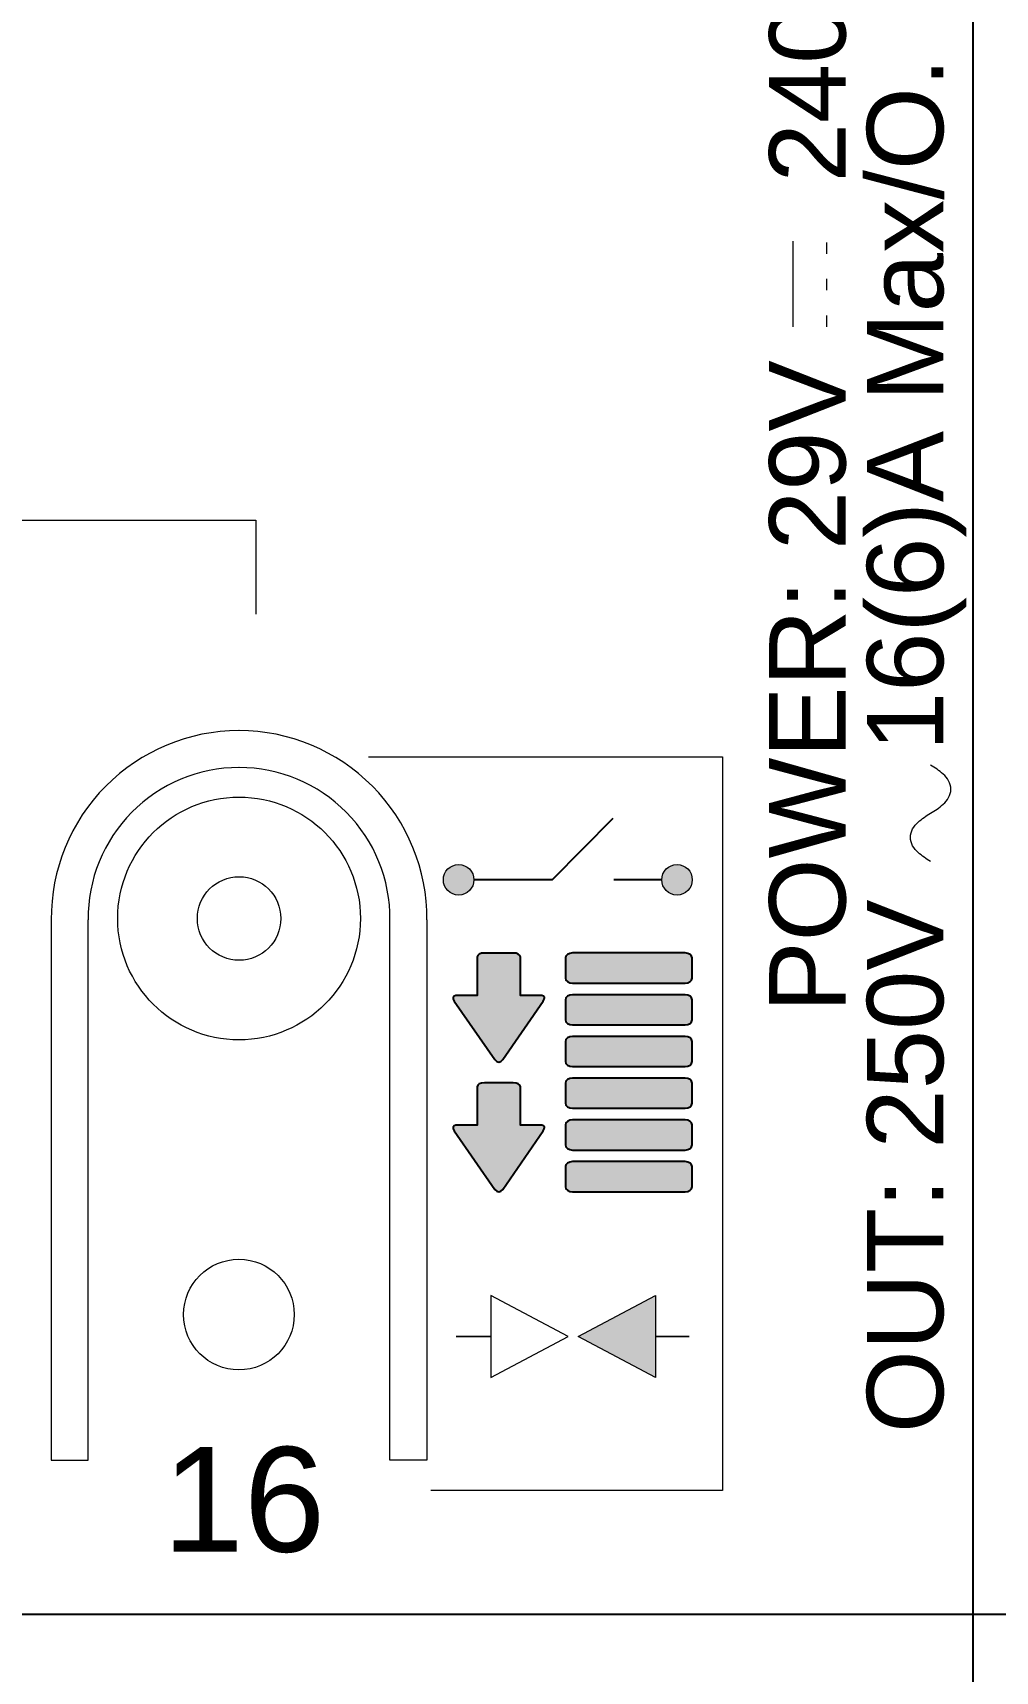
# Model space of a CAD drawing. Header units: millimetres. Extents: x -174 to 283928, y 1291 to 21053.
# Drawn here: x 9879.7 to 9895.45, y 20312.81 to 20339.62 of the extents above; entities that cross this region are included whole.
import ezdxf
from ezdxf.enums import TextEntityAlignment as Align

# ---------------------------------------------------------------- set-up
doc = ezdxf.new("R2010")
doc.units = ezdxf.units.MM
doc.layers.add('Enclosure', color=7, linetype='Continuous')
doc.layers.add('Serigraph', color=7, linetype='Continuous')
doc.styles.add('Arial', font='arial.ttf')

# ---------------------------------------------------------------- blocks, each defined once
blk = doc.blocks.new('*U204')
at = {"ltscale": 2}
blk.add_lwpolyline([(0, 20), (0, -20), (839.99999645911, -20.00000000765696), (839.99999645911, 19.99999999234304), (0, 19.9999999996071)], dxfattribs=at)
for points in [[(540.2340403863927, 2.999999995214402), (556.2340403863927, 2.999999995214402, -0.414213562373095), (558.2340403863927, 0.9999999952144023), (558.2340403863927, -1.000000004785598, -0.414213562373095), (556.2340403863927, -3.000000004785598), (540.2340403863927, -3.000000004785598, -0.414213562373095), (538.2340403863927, -1.000000004785598), (538.2340403863927, 0.9999999952144023, -0.414213562373095)], [(565.2340403863927, 2.999999994986517), (581.2340403863927, 2.999999994986517, -0.414213562373095), (583.2340403863927, 0.999999994986517), (583.2340403863927, -1.000000005013483, -0.414213562373095), (581.2340403863927, -3.000000005013483), (565.2340403863927, -3.000000005013483, -0.414213562373095), (563.2340403863927, -1.000000005013483), (563.2340403863927, 0.999999994986517, -0.414213562373095)]]:
    blk.add_lwpolyline(points, format="xyb", close=True, dxfattribs=at)
blk = doc.blocks.new('ZIOMB16V3_ENCLOSURE')
at = {"layer": 'Enclosure'}
for p, q in [((0.967602599612178, 42.3964691466462), (0.967602599612178, -47.60353085335379)), ((140.9676025996122, -25.03291113746002), (0.967602599612178, -25.03291113746002))]:
    blk.add_line(p, q, dxfattribs=at)
blk.add_lwpolyline([(140.9676025996122, 42.3964691466462), (140.9676025996122, -47.60353085335379)], dxfattribs=at)
at = {"layer": 'Enclosure', "lineweight": 9}
for points in [[(125.8864739467536, -13.66675497169437), (125.8864739467536, -22.51133991361387), (126.4902850555619, -22.51133991361387), (126.4902850673544, -13.66675497169437)], [(132.0337364272546, -13.66675497169437), (132.0337364272546, -22.51133991361387), (131.4299253184464, -22.51133991361387), (131.4299253066539, -13.66675497169437)]]:
    blk.add_lwpolyline(points, dxfattribs=at)
for centre, radius in [((128.9601051870041, -13.64482701529452), 1.986127310598921), ((128.9606725856166, -13.6453938385752), 0.6831023214353465), ((128.9575994625926, -20.12705912051062), 0.9057641153867734)]:
    blk.add_circle(centre, radius, dxfattribs=at)
for centre, radius, start, end in [((128.9601051870041, -13.64482701529361), 3.073709458669156, 90.04670820428187, 180.4087536669767), ((128.9601051870041, -13.64482701529361), 3.073709458669156, 359.5912463330233, 89.95329179571814), ((128.9606725856166, -13.6453938385752), 2.470484923534017, 90.07127225222281, 180.5087599232379), ((128.9595377883917, -13.6453938385752), 2.470484923534017, 359.491240076762, 89.92872774775113)]:
    blk.add_arc(centre, radius, start, end, dxfattribs=at)
blk = doc.blocks.new('ZIOMB16V3_SERIGRAPH')
at = {"layer": 'Serigraph'}
h = blk.add_hatch(color=256, dxfattribs=at)
h.dxf.hatch_style = 1
h.paths.add_polyline_path([(131.8354555297339, -10.40791275452316, 1), (131.3354555297339, -10.40791275452316, 1)])
h = blk.add_hatch(color=256, dxfattribs=at)
h.dxf.hatch_style = 1
h.paths.add_polyline_path([(135.4091652926015, -10.40791275452316, 1), (134.9091652926015, -10.40791275452316, 1)])
h = blk.add_hatch(color=256, dxfattribs=at)
h.dxf.hatch_style = 2
edge = h.paths.add_edge_path()
edge.add_spline(control_points=[(132.9705289115561, -12.39570703758669), (132.9705289115561, -12.39570703758669), (132.3076015283766, -13.35183400605761), (132.3076015283766, -13.35183400605761), (132.2721070929371, -13.40317039260786), (132.2135377461875, -13.40317039260786), (132.1783608553985, -13.35183400605761), (132.1783608553985, -13.35183400605761), (131.5151159275681, -12.39570703758669), (131.5151159275681, -12.39570703758669), (131.482023416094, -12.34832231790493), (131.4933817603403, -12.30901734565974), (131.5378380114878, -12.30333682453634), (131.5378380114878, -12.30333682453634), (131.888619002683, -12.30333682453634), (131.888619002683, -12.30333682453634), (131.888619002683, -12.30333682453634), (131.888619002683, -11.671952194078), (131.888619002683, -11.671952194078), (131.888619002683, -11.63610493034262), (131.942001786799, -11.60682025622769), (132.0064280682234, -11.60682025622769), (132.0064280682234, -11.60682025622769), (132.4791814881616, -11.60682025622769), (132.4791814881616, -11.60682025622769), (132.5436077695865, -11.60682025622769), (132.597343381092, -11.63610493034262), (132.597343381092, -11.671952194078), (132.597343381092, -11.671952194078), (132.597343381092, -12.30333682453634), (132.597343381092, -12.30333682453634), (132.597343381092, -12.30333682453634), (132.9481243722873, -12.30333682453634), (132.9481243722873, -12.30333682453634), (132.9925806234348, -12.30901734565974), (133.0039416653947, -12.34832231790493), (132.9705289115561, -12.39570703758669)], knot_values=[0, 0, 0, 0, 1, 1, 1, 2, 2, 2, 3, 3, 3, 4, 4, 4, 5, 5, 5, 6, 6, 6, 7, 7, 7, 8, 8, 8, 9, 9, 9, 10, 10, 10, 11, 11, 11, 12, 12, 12, 12], degree=3, periodic=0)
h = blk.add_hatch(color=256, dxfattribs=at)
h.dxf.hatch_style = 2
edge = h.paths.add_edge_path()
edge.add_spline(control_points=[(135.292133138136, -11.60632629786902), (135.3555362201293, -11.60632629786902), (135.4072282296449, -11.64316147832174), (135.4072282296449, -11.68814697169033), (135.4072282296449, -11.68814697169033), (135.4072282296449, -11.68814697169033), (135.4072282296449, -11.68814697169033), (135.4072282296449, -11.68814697169033), (135.4072282296449, -12.0168409765714), (135.4072282296449, -12.0168409765714), (135.4072282296449, -12.06214401459907), (135.3555362201293, -12.09919089149149), (135.292133138136, -12.09919089149149), (135.292133138136, -12.09919089149149), (135.292133138136, -12.09919089149149), (135.292133138136, -12.09919089149149), (135.292133138136, -12.09919089149149), (133.4480807839993, -12.09919089149149), (133.4480807839993, -12.09919089149149), (133.384677702006, -12.09919089149149), (133.3329884893626, -12.06214401459907), (133.3329884893626, -12.0168409765714), (133.3329884893626, -12.0168409765714), (133.3329884893626, -12.0168409765714), (133.3329884893626, -12.0168409765714), (133.3329884893626, -12.0168409765714), (133.3329884893626, -11.68814697169033), (133.3329884893626, -11.68814697169033), (133.3329884893626, -11.64316147832174), (133.384677702006, -11.60632629786902), (133.4480807839993, -11.60632629786902), (133.4480807839993, -11.60632629786902), (133.4480807839993, -11.60632629786902), (133.4480807839993, -11.60632629786902), (133.4480807839993, -11.60632629786902), (135.292133138136, -11.60632629786902), (135.292133138136, -11.60632629786902)], knot_values=[0, 0, 0, 0, 1, 1, 1, 2, 2, 2, 3, 3, 3, 4, 4, 4, 5, 5, 5, 6, 6, 6, 7, 7, 7, 8, 8, 8, 9, 9, 9, 10, 10, 10, 11, 11, 11, 12, 12, 12, 12], degree=3, periodic=0)
h = blk.add_hatch(color=256, dxfattribs=at)
h.dxf.hatch_style = 2
edge = h.paths.add_edge_path()
edge.add_spline(control_points=[(135.292133138136, -12.28904731487761), (135.3555362201293, -12.28904731487761), (135.4072282296449, -12.3262706054687), (135.4072282296449, -12.3712208160981), (135.4072282296449, -12.3712208160981), (135.4072282296449, -12.3712208160981), (135.4072282296449, -12.3712208160981), (135.4072282296449, -12.3712208160981), (135.4072282296449, -12.69995010371927), (135.4072282296449, -12.69995010371927), (135.4072282296449, -12.74490031434776), (135.3555362201293, -12.78230001863936), (135.292133138136, -12.78230001863936), (135.292133138136, -12.78230001863936), (135.292133138136, -12.78230001863936), (135.292133138136, -12.78230001863936), (135.292133138136, -12.78230001863936), (133.4480807839993, -12.78230001863936), (133.4480807839993, -12.78230001863936), (133.384677702006, -12.78230001863936), (133.3329884893626, -12.74490031434776), (133.3329884893626, -12.69995010371927), (133.3329884893626, -12.69995010371927), (133.3329884893626, -12.69995010371927), (133.3329884893626, -12.69995010371927), (133.3329884893626, -12.69995010371927), (133.3329884893626, -12.3712208160981), (133.3329884893626, -12.3712208160981), (133.3329884893626, -12.3262706054687), (133.384677702006, -12.28904731487761), (133.4480807839993, -12.28904731487761), (133.4480807839993, -12.28904731487761), (133.4480807839993, -12.28904731487761), (133.4480807839993, -12.28904731487761), (133.4480807839993, -12.28904731487761), (135.292133138136, -12.28904731487761), (135.292133138136, -12.28904731487761)], knot_values=[0, 0, 0, 0, 1, 1, 1, 2, 2, 2, 3, 3, 3, 4, 4, 4, 5, 5, 5, 6, 6, 6, 7, 7, 7, 8, 8, 8, 9, 9, 9, 10, 10, 10, 11, 11, 11, 12, 12, 12, 12], degree=3, periodic=0)
h = blk.add_hatch(color=256, dxfattribs=at)
h.dxf.hatch_style = 2
edge = h.paths.add_edge_path()
edge.add_spline(control_points=[(135.292133138136, -12.97212115928538), (135.3555362201293, -12.97212115928538), (135.4072282296449, -13.00899162247729), (135.4072282296449, -13.05397711584588), (135.4072282296449, -13.05397711584588), (135.4072282296449, -13.05397711584588), (135.4072282296449, -13.05397711584588), (135.4072282296449, -13.05397711584588), (135.4072282296449, -13.38284753442745), (135.4072282296449, -13.38284753442745), (135.4072282296449, -13.42797415875553), (135.3555362201293, -13.46502103564704), (135.292133138136, -13.46502103564704), (135.292133138136, -13.46502103564704), (135.292133138136, -13.46502103564704), (135.292133138136, -13.46502103564704), (135.292133138136, -13.46502103564704), (133.4480807839993, -13.46502103564704), (133.4480807839993, -13.46502103564704), (133.384677702006, -13.46502103564704), (133.3329884893626, -13.42797415875553), (133.3329884893626, -13.38284753442745), (133.3329884893626, -13.38284753442745), (133.3329884893626, -13.38284753442745), (133.3329884893626, -13.38284753442745), (133.3329884893626, -13.38284753442745), (133.3329884893626, -13.05397711584588), (133.3329884893626, -13.05397711584588), (133.3329884893626, -13.00899162247729), (133.384677702006, -12.97212115928538), (133.4480807839993, -12.97212115928538), (133.4480807839993, -12.97212115928538), (133.4480807839993, -12.97212115928538), (133.4480807839993, -12.97212115928538), (133.4480807839993, -12.97212115928538), (135.292133138136, -12.97212115928538), (135.292133138136, -12.97212115928538)], knot_values=[0, 0, 0, 0, 1, 1, 1, 2, 2, 2, 3, 3, 3, 4, 4, 4, 5, 5, 5, 6, 6, 6, 7, 7, 7, 8, 8, 8, 9, 9, 9, 10, 10, 10, 11, 11, 11, 12, 12, 12, 12], degree=3, periodic=0)
h = blk.add_hatch(color=256, dxfattribs=at)
h.dxf.hatch_style = 2
edge = h.paths.add_edge_path()
edge.add_spline(control_points=[(135.292133138136, -13.65487745903407), (135.3555362201293, -13.65487745903407), (135.4072282296449, -13.69174792222598), (135.4072282296449, -13.73705096025456), (135.4072282296449, -13.73705096025456), (135.4072282296449, -13.73705096025456), (135.4072282296449, -13.73705096025456), (135.4072282296449, -13.73705096025456), (135.4072282296449, -14.06560383417614), (135.4072282296449, -14.06560383417614), (135.4072282296449, -14.11073045850422), (135.3555362201293, -14.14777733539573), (135.292133138136, -14.14777733539573), (135.292133138136, -14.14777733539573), (135.292133138136, -14.14777733539573), (135.292133138136, -14.14777733539573), (135.292133138136, -14.14777733539573), (133.4480807839993, -14.14777733539573), (133.4480807839993, -14.14777733539573), (133.384677702006, -14.14777733539573), (133.3329884893626, -14.11073045850422), (133.3329884893626, -14.06560383417614), (133.3329884893626, -14.06560383417614), (133.3329884893626, -14.06560383417614), (133.3329884893626, -14.06560383417614), (133.3329884893626, -14.06560383417614), (133.3329884893626, -13.73705096025456), (133.3329884893626, -13.73705096025456), (133.3329884893626, -13.69174792222598), (133.384677702006, -13.65487745903407), (133.4480807839993, -13.65487745903407), (133.4480807839993, -13.65487745903407), (133.4480807839993, -13.65487745903407), (133.4480807839993, -13.65487745903407), (133.4480807839993, -13.65487745903407), (135.292133138136, -13.65487745903407), (135.292133138136, -13.65487745903407)], knot_values=[0, 0, 0, 0, 1, 1, 1, 2, 2, 2, 3, 3, 3, 4, 4, 4, 5, 5, 5, 6, 6, 6, 7, 7, 7, 8, 8, 8, 9, 9, 9, 10, 10, 10, 11, 11, 11, 12, 12, 12, 12], degree=3, periodic=0)
h = blk.add_hatch(color=256, dxfattribs=at)
h.dxf.hatch_style = 2
edge = h.paths.add_edge_path()
edge.add_spline(control_points=[(132.9705289115561, -14.51884591089343), (132.9705289115561, -14.51884591089343), (132.3076015283766, -15.47536098950364), (132.3076015283766, -15.47536098950364), (132.2721070929371, -15.52705020345307), (132.2135377461875, -15.52705020345307), (132.1783608553985, -15.47536098950364), (132.1783608553985, -15.47536098950364), (131.5151159275681, -14.51884591089343), (131.5151159275681, -14.51884591089343), (131.482023416094, -14.47163760491126), (131.4933817603403, -14.43219150170658), (131.5378380114878, -14.42651098058319), (131.5378380114878, -14.42651098058319), (131.888619002683, -14.42651098058319), (131.888619002683, -14.42651098058319), (131.888619002683, -14.42651098058319), (131.888619002683, -13.79494993642525), (131.888619002683, -13.79494993642525), (131.888619002683, -13.75927908638947), (131.942001786799, -13.72999441227453), (132.0064280682234, -13.72999441227453), (132.0064280682234, -13.72999441227453), (132.4791814881616, -13.72999441227453), (132.4791814881616, -13.72999441227453), (132.5436077695865, -13.72999441227453), (132.597343381092, -13.75927908638947), (132.597343381092, -13.79494993642525), (132.597343381092, -13.79494993642525), (132.597343381092, -14.42651098058319), (132.597343381092, -14.42651098058319), (132.597343381092, -14.42651098058319), (132.9481243722873, -14.42651098058319), (132.9481243722873, -14.42651098058319), (132.9925806234348, -14.43219150170658), (133.0039416653947, -14.47163760491126), (132.9705289115561, -14.51884591089343)], knot_values=[0, 0, 0, 0, 1, 1, 1, 2, 2, 2, 3, 3, 3, 4, 4, 4, 5, 5, 5, 6, 6, 6, 7, 7, 7, 8, 8, 8, 9, 9, 9, 10, 10, 10, 11, 11, 11, 12, 12, 12, 12], degree=3, periodic=0)
h = blk.add_hatch(color=256, dxfattribs=at)
h.dxf.hatch_style = 2
edge = h.paths.add_edge_path()
edge.add_spline(control_points=[(135.292133138136, -14.33763375878185), (135.3555362201293, -14.33763375878185), (135.4072282296449, -14.37482176663376), (135.4072282296449, -14.41980726000234), (135.4072282296449, -14.41980726000234), (135.4072282296449, -14.41980726000234), (135.4072282296449, -14.41980726000234), (135.4072282296449, -14.41980726000234), (135.4072282296449, -14.74832485118473), (135.4072282296449, -14.74832485118473), (135.4072282296449, -14.79348675825291), (135.3555362201293, -14.8308511798035), (135.292133138136, -14.8308511798035), (135.292133138136, -14.8308511798035), (135.292133138136, -14.8308511798035), (135.292133138136, -14.8308511798035), (135.292133138136, -14.8308511798035), (133.4480807839993, -14.8308511798035), (133.4480807839993, -14.8308511798035), (133.384677702006, -14.8308511798035), (133.3329884893626, -14.79348675825291), (133.3329884893626, -14.74832485118473), (133.3329884893626, -14.74832485118473), (133.3329884893626, -14.74832485118473), (133.3329884893626, -14.74832485118473), (133.3329884893626, -14.74832485118473), (133.3329884893626, -14.41980726000234), (133.3329884893626, -14.41980726000234), (133.3329884893626, -14.37482176663376), (133.384677702006, -14.33763375878185), (133.4480807839993, -14.33763375878185), (133.4480807839993, -14.33763375878185), (133.4480807839993, -14.33763375878185), (133.4480807839993, -14.33763375878185), (133.4480807839993, -14.33763375878185), (135.292133138136, -14.33763375878185), (135.292133138136, -14.33763375878185)], knot_values=[0, 0, 0, 0, 1, 1, 1, 2, 2, 2, 3, 3, 3, 4, 4, 4, 5, 5, 5, 6, 6, 6, 7, 7, 7, 8, 8, 8, 9, 9, 9, 10, 10, 10, 11, 11, 11, 12, 12, 12, 12], degree=3, periodic=0)
h = blk.add_hatch(color=256, dxfattribs=at)
h.dxf.hatch_style = 2
edge = h.paths.add_edge_path()
edge.add_spline(control_points=[(135.292133138136, -15.02035477579134), (135.3555362201293, -15.02035477579134), (135.4072282296449, -15.05757806638245), (135.4072282296449, -15.10252827701184), (135.4072282296449, -15.10252827701184), (135.4072282296449, -15.10252827701184), (135.4072282296449, -15.10252827701184), (135.4072282296449, -15.10252827701184), (135.4072282296449, -15.43143397833169), (135.4072282296449, -15.43143397833169), (135.4072282296449, -15.47656060266068), (135.3555362201293, -15.51360747955219), (135.292133138136, -15.51360747955219), (135.292133138136, -15.51360747955219), (135.292133138136, -15.51360747955219), (135.292133138136, -15.51360747955219), (135.292133138136, -15.51360747955219), (133.4480807839993, -15.51360747955219), (133.4480807839993, -15.51360747955219), (133.384677702006, -15.51360747955219), (133.3329884893626, -15.47656060266068), (133.3329884893626, -15.43143397833169), (133.3329884893626, -15.43143397833169), (133.3329884893626, -15.43143397833169), (133.3329884893626, -15.43143397833169), (133.3329884893626, -15.43143397833169), (133.3329884893626, -15.10252827701184), (133.3329884893626, -15.10252827701184), (133.3329884893626, -15.05757806638245), (133.384677702006, -15.02035477579134), (133.4480807839993, -15.02035477579134), (133.4480807839993, -15.02035477579134), (133.4480807839993, -15.02035477579134), (133.4480807839993, -15.02035477579134), (133.4480807839993, -15.02035477579134), (135.292133138136, -15.02035477579134), (135.292133138136, -15.02035477579134)], knot_values=[0, 0, 0, 0, 1, 1, 1, 2, 2, 2, 3, 3, 3, 4, 4, 4, 5, 5, 5, 6, 6, 6, 7, 7, 7, 8, 8, 8, 9, 9, 9, 10, 10, 10, 11, 11, 11, 12, 12, 12, 12], degree=3, periodic=0)
h = blk.add_hatch(color=256, dxfattribs=at)
h.dxf.hatch_style = 2
h.paths.add_polyline_path([(134.8087419723879, -17.21296536395526), (134.8087419723879, -18.5529332597665), (133.5407889304679, -17.88330213926052)])
at = {"layer": 'Serigraph', "lineweight": 5}
for p, q in [((113.6763802032804, -4.521180543175261), (128.2663487030912, -4.521180543175261)), ((128.2663487030912, -4.521180543175261), (128.2663487030912, -6.063066376122889))]:
    blk.add_line(p, q, dxfattribs=at)
for points in [[(137.0616624806432, -1.359186703813975), (137.0616624806432, 0.0404090224237734)], [(137.6101679412265, -0.1642661517189481), (137.6101679412265, 0.0211093636999067)], [(137.6101679412265, -0.7624144411947782), (137.6101679412265, -0.5763332709775569)], [(137.6101679412265, -1.359186703813975), (137.6101679412265, -1.17381118839512)], [(130.1122742246987, -8.39796091080676), (135.904782618232, -8.39796091080676), (135.904782618232, -20.39977299693906), (131.1298989831036, -20.39977299693906)], [(132.1112001617011, -17.21296536395526), (132.1112001617011, -18.5529332597665), (133.3798616081321, -17.88330213926052), (132.1112001617011, -17.21296536395526)], [(134.8087419723879, -17.21296536395526), (134.8087419723879, -18.5529332597665), (133.5407889304679, -17.88330213926052), (134.8087419723879, -17.21296536395526)], [(132.1112001617011, -17.88294931186134), (131.5798773950137, -17.88259648446215), (131.5450886143539, -17.88259648446215), (131.5788541955826, -17.88259648446215), (132.1112001617011, -17.88294931186134)], [(135.3224939350507, -17.88259648446215), (135.3555538614992, -17.88259648446215), (135.3207650808395, -17.88259648446215), (134.8087419723879, -17.88294931186134), (135.3224939350507, -17.88259648446215)]]:
    blk.add_lwpolyline(points, dxfattribs=at)
blk.add_lwpolyline([(139.3095357554287, -10.1075509852717, -0.0657960425329097), (139.1066368121858, -9.96061347084742, -0.2159289047564863), (138.9774171753371, -9.713757058423653, -0.1717079800189418), (138.9774171753371, -9.713757058423653, -0.1717079800189418), (138.9774171753371, -9.713757058423653, -0.2159289047564863), (139.1066368121858, -9.466900645999882, -0.0657960425329097), (139.3095357554287, -9.319963131575603, 0.0657960425329097), (139.5124346986715, -9.173025617151325, 0.2159289047564863), (139.6416543355202, -8.926169204727557, 0.1717079800189418), (139.6416543355202, -8.926169204727557, 0.1717079800189418), (139.6416543355202, -8.926169204727557, 0.2159289047564863), (139.5124346986715, -8.67931279230379, 0.0657960425329097), (139.3095357554287, -8.532375277879508)], format="xyb", dxfattribs=at)
at = {"layer": 'Serigraph'}
for points in [[(134.1063854375527, -9.40630633432498), (133.113923397271, -10.40791275452225), (131.8354555297339, -10.40791275452316)], [(134.9091652926015, -10.40791275452316), (134.1228810788254, -10.40791275452316)]]:
    blk.add_lwpolyline(points, dxfattribs=at)
at = {"layer": 'Serigraph', "lineweight": 5}
for centre in [(131.5854555297339, -10.40791275452316), (135.1591652926015, -10.40791275452316)]:
    blk.add_circle(centre, 0.25, dxfattribs=at)
at = {"layer": 'Serigraph'}
for points in [[(132.9705289115561, -12.39570703758669), (132.9705289115561, -12.39570703758669), (132.3076015283766, -13.35183400605761), (132.3076015283766, -13.35183400605761), (132.2721070929371, -13.40317039260786), (132.2135377461875, -13.40317039260786), (132.1783608553985, -13.35183400605761), (132.1783608553985, -13.35183400605761), (131.5151159275681, -12.39570703758669), (131.5151159275681, -12.39570703758669), (131.482023416094, -12.34832231790493), (131.4933817603403, -12.30901734565974), (131.5378380114878, -12.30333682453634), (131.5378380114878, -12.30333682453634), (131.888619002683, -12.30333682453634), (131.888619002683, -12.30333682453634), (131.888619002683, -12.30333682453634), (131.888619002683, -11.671952194078), (131.888619002683, -11.671952194078), (131.888619002683, -11.63610493034262), (131.942001786799, -11.60682025622769), (132.0064280682234, -11.60682025622769), (132.0064280682234, -11.60682025622769), (132.4791814881616, -11.60682025622769), (132.4791814881616, -11.60682025622769), (132.5436077695865, -11.60682025622769), (132.597343381092, -11.63610493034262), (132.597343381092, -11.671952194078), (132.597343381092, -11.671952194078), (132.597343381092, -12.30333682453634), (132.597343381092, -12.30333682453634), (132.597343381092, -12.30333682453634), (132.9481243722873, -12.30333682453634), (132.9481243722873, -12.30333682453634), (132.9925806234348, -12.30901734565974), (133.0039416653947, -12.34832231790493), (132.9705289115561, -12.39570703758669)], [(135.292133138136, -11.60632629786902), (135.3555362201293, -11.60632629786902), (135.4072282296449, -11.64316147832174), (135.4072282296449, -11.68814697169033), (135.4072282296449, -11.68814697169033), (135.4072282296449, -11.68814697169033), (135.4072282296449, -11.68814697169033), (135.4072282296449, -11.68814697169033), (135.4072282296449, -12.0168409765714), (135.4072282296449, -12.0168409765714), (135.4072282296449, -12.06214401459907), (135.3555362201293, -12.09919089149149), (135.292133138136, -12.09919089149149), (135.292133138136, -12.09919089149149), (135.292133138136, -12.09919089149149), (135.292133138136, -12.09919089149149), (135.292133138136, -12.09919089149149), (133.4480807839993, -12.09919089149149), (133.4480807839993, -12.09919089149149), (133.384677702006, -12.09919089149149), (133.3329884893626, -12.06214401459907), (133.3329884893626, -12.0168409765714), (133.3329884893626, -12.0168409765714), (133.3329884893626, -12.0168409765714), (133.3329884893626, -12.0168409765714), (133.3329884893626, -12.0168409765714), (133.3329884893626, -11.68814697169033), (133.3329884893626, -11.68814697169033), (133.3329884893626, -11.64316147832174), (133.384677702006, -11.60632629786902), (133.4480807839993, -11.60632629786902), (133.4480807839993, -11.60632629786902), (133.4480807839993, -11.60632629786902), (133.4480807839993, -11.60632629786902), (133.4480807839993, -11.60632629786902), (135.292133138136, -11.60632629786902), (135.292133138136, -11.60632629786902)], [(135.292133138136, -12.28904731487761), (135.3555362201293, -12.28904731487761), (135.4072282296449, -12.3262706054687), (135.4072282296449, -12.3712208160981), (135.4072282296449, -12.3712208160981), (135.4072282296449, -12.3712208160981), (135.4072282296449, -12.3712208160981), (135.4072282296449, -12.3712208160981), (135.4072282296449, -12.69995010371927), (135.4072282296449, -12.69995010371927), (135.4072282296449, -12.74490031434776), (135.3555362201293, -12.78230001863936), (135.292133138136, -12.78230001863936), (135.292133138136, -12.78230001863936), (135.292133138136, -12.78230001863936), (135.292133138136, -12.78230001863936), (135.292133138136, -12.78230001863936), (133.4480807839993, -12.78230001863936), (133.4480807839993, -12.78230001863936), (133.384677702006, -12.78230001863936), (133.3329884893626, -12.74490031434776), (133.3329884893626, -12.69995010371927), (133.3329884893626, -12.69995010371927), (133.3329884893626, -12.69995010371927), (133.3329884893626, -12.69995010371927), (133.3329884893626, -12.69995010371927), (133.3329884893626, -12.3712208160981), (133.3329884893626, -12.3712208160981), (133.3329884893626, -12.3262706054687), (133.384677702006, -12.28904731487761), (133.4480807839993, -12.28904731487761), (133.4480807839993, -12.28904731487761), (133.4480807839993, -12.28904731487761), (133.4480807839993, -12.28904731487761), (133.4480807839993, -12.28904731487761), (135.292133138136, -12.28904731487761), (135.292133138136, -12.28904731487761)], [(135.292133138136, -12.97212115928538), (135.3555362201293, -12.97212115928538), (135.4072282296449, -13.00899162247729), (135.4072282296449, -13.05397711584588), (135.4072282296449, -13.05397711584588), (135.4072282296449, -13.05397711584588), (135.4072282296449, -13.05397711584588), (135.4072282296449, -13.05397711584588), (135.4072282296449, -13.38284753442745), (135.4072282296449, -13.38284753442745), (135.4072282296449, -13.42797415875553), (135.3555362201293, -13.46502103564704), (135.292133138136, -13.46502103564704), (135.292133138136, -13.46502103564704), (135.292133138136, -13.46502103564704), (135.292133138136, -13.46502103564704), (135.292133138136, -13.46502103564704), (133.4480807839993, -13.46502103564704), (133.4480807839993, -13.46502103564704), (133.384677702006, -13.46502103564704), (133.3329884893626, -13.42797415875553), (133.3329884893626, -13.38284753442745), (133.3329884893626, -13.38284753442745), (133.3329884893626, -13.38284753442745), (133.3329884893626, -13.38284753442745), (133.3329884893626, -13.38284753442745), (133.3329884893626, -13.05397711584588), (133.3329884893626, -13.05397711584588), (133.3329884893626, -13.00899162247729), (133.384677702006, -12.97212115928538), (133.4480807839993, -12.97212115928538), (133.4480807839993, -12.97212115928538), (133.4480807839993, -12.97212115928538), (133.4480807839993, -12.97212115928538), (133.4480807839993, -12.97212115928538), (135.292133138136, -12.97212115928538), (135.292133138136, -12.97212115928538)], [(135.292133138136, -13.65487745903407), (135.3555362201293, -13.65487745903407), (135.4072282296449, -13.69174792222598), (135.4072282296449, -13.73705096025456), (135.4072282296449, -13.73705096025456), (135.4072282296449, -13.73705096025456), (135.4072282296449, -13.73705096025456), (135.4072282296449, -13.73705096025456), (135.4072282296449, -14.06560383417614), (135.4072282296449, -14.06560383417614), (135.4072282296449, -14.11073045850422), (135.3555362201293, -14.14777733539573), (135.292133138136, -14.14777733539573), (135.292133138136, -14.14777733539573), (135.292133138136, -14.14777733539573), (135.292133138136, -14.14777733539573), (135.292133138136, -14.14777733539573), (133.4480807839993, -14.14777733539573), (133.4480807839993, -14.14777733539573), (133.384677702006, -14.14777733539573), (133.3329884893626, -14.11073045850422), (133.3329884893626, -14.06560383417614), (133.3329884893626, -14.06560383417614), (133.3329884893626, -14.06560383417614), (133.3329884893626, -14.06560383417614), (133.3329884893626, -14.06560383417614), (133.3329884893626, -13.73705096025456), (133.3329884893626, -13.73705096025456), (133.3329884893626, -13.69174792222598), (133.384677702006, -13.65487745903407), (133.4480807839993, -13.65487745903407), (133.4480807839993, -13.65487745903407), (133.4480807839993, -13.65487745903407), (133.4480807839993, -13.65487745903407), (133.4480807839993, -13.65487745903407), (135.292133138136, -13.65487745903407), (135.292133138136, -13.65487745903407)], [(132.9705289115561, -14.51884591089343), (132.9705289115561, -14.51884591089343), (132.3076015283766, -15.47536098950364), (132.3076015283766, -15.47536098950364), (132.2721070929371, -15.52705020345307), (132.2135377461875, -15.52705020345307), (132.1783608553985, -15.47536098950364), (132.1783608553985, -15.47536098950364), (131.5151159275681, -14.51884591089343), (131.5151159275681, -14.51884591089343), (131.482023416094, -14.47163760491126), (131.4933817603403, -14.43219150170658), (131.5378380114878, -14.42651098058319), (131.5378380114878, -14.42651098058319), (131.888619002683, -14.42651098058319), (131.888619002683, -14.42651098058319), (131.888619002683, -14.42651098058319), (131.888619002683, -13.79494993642525), (131.888619002683, -13.79494993642525), (131.888619002683, -13.75927908638947), (131.942001786799, -13.72999441227453), (132.0064280682234, -13.72999441227453), (132.0064280682234, -13.72999441227453), (132.4791814881616, -13.72999441227453), (132.4791814881616, -13.72999441227453), (132.5436077695865, -13.72999441227453), (132.597343381092, -13.75927908638947), (132.597343381092, -13.79494993642525), (132.597343381092, -13.79494993642525), (132.597343381092, -14.42651098058319), (132.597343381092, -14.42651098058319), (132.597343381092, -14.42651098058319), (132.9481243722873, -14.42651098058319), (132.9481243722873, -14.42651098058319), (132.9925806234348, -14.43219150170658), (133.0039416653947, -14.47163760491126), (132.9705289115561, -14.51884591089343)], [(135.292133138136, -14.33763375878185), (135.3555362201293, -14.33763375878185), (135.4072282296449, -14.37482176663376), (135.4072282296449, -14.41980726000234), (135.4072282296449, -14.41980726000234), (135.4072282296449, -14.41980726000234), (135.4072282296449, -14.41980726000234), (135.4072282296449, -14.41980726000234), (135.4072282296449, -14.74832485118473), (135.4072282296449, -14.74832485118473), (135.4072282296449, -14.79348675825291), (135.3555362201293, -14.8308511798035), (135.292133138136, -14.8308511798035), (135.292133138136, -14.8308511798035), (135.292133138136, -14.8308511798035), (135.292133138136, -14.8308511798035), (135.292133138136, -14.8308511798035), (133.4480807839993, -14.8308511798035), (133.4480807839993, -14.8308511798035), (133.384677702006, -14.8308511798035), (133.3329884893626, -14.79348675825291), (133.3329884893626, -14.74832485118473), (133.3329884893626, -14.74832485118473), (133.3329884893626, -14.74832485118473), (133.3329884893626, -14.74832485118473), (133.3329884893626, -14.74832485118473), (133.3329884893626, -14.41980726000234), (133.3329884893626, -14.41980726000234), (133.3329884893626, -14.37482176663376), (133.384677702006, -14.33763375878185), (133.4480807839993, -14.33763375878185), (133.4480807839993, -14.33763375878185), (133.4480807839993, -14.33763375878185), (133.4480807839993, -14.33763375878185), (133.4480807839993, -14.33763375878185), (135.292133138136, -14.33763375878185), (135.292133138136, -14.33763375878185)], [(135.292133138136, -15.02035477579134), (135.3555362201293, -15.02035477579134), (135.4072282296449, -15.05757806638245), (135.4072282296449, -15.10252827701184), (135.4072282296449, -15.10252827701184), (135.4072282296449, -15.10252827701184), (135.4072282296449, -15.10252827701184), (135.4072282296449, -15.10252827701184), (135.4072282296449, -15.43143397833169), (135.4072282296449, -15.43143397833169), (135.4072282296449, -15.47656060266068), (135.3555362201293, -15.51360747955219), (135.292133138136, -15.51360747955219), (135.292133138136, -15.51360747955219), (135.292133138136, -15.51360747955219), (135.292133138136, -15.51360747955219), (135.292133138136, -15.51360747955219), (133.4480807839993, -15.51360747955219), (133.4480807839993, -15.51360747955219), (133.384677702006, -15.51360747955219), (133.3329884893626, -15.47656060266068), (133.3329884893626, -15.43143397833169), (133.3329884893626, -15.43143397833169), (133.3329884893626, -15.43143397833169), (133.3329884893626, -15.43143397833169), (133.3329884893626, -15.43143397833169), (133.3329884893626, -15.10252827701184), (133.3329884893626, -15.10252827701184), (133.3329884893626, -15.05757806638245), (133.384677702006, -15.02035477579134), (133.4480807839993, -15.02035477579134), (133.4480807839993, -15.02035477579134), (133.4480807839993, -15.02035477579134), (133.4480807839993, -15.02035477579134), (133.4480807839993, -15.02035477579134), (135.292133138136, -15.02035477579134), (135.292133138136, -15.02035477579134)]]:
    blk.add_open_spline(points, degree=3, knots=[0, 0, 0, 0, 1, 1, 1, 2, 2, 2, 3, 3, 3, 4, 4, 4, 5, 5, 5, 6, 6, 6, 7, 7, 7, 8, 8, 8, 9, 9, 9, 10, 10, 10, 11, 11, 11, 12, 12, 12, 12], dxfattribs=at)
at = {"layer": 'Serigraph', "char_height": 1.25, "attachment_point": 8, "rotation": 90, "style": 'Arial'}
for s, insert in [('POWER: 29V      240mW', (137.9349338201052, -2.781148684819163)), ('OUT: 250V     16(6)A Max/O.', (139.8924785506253, -8.207895703744725))]:
    blk.add_mtext(s, dxfattribs=dict(at, insert=insert))
at = {"layer": 'Serigraph', "insert": (128.0707368134865, -20.55960139942668), "char_height": 1.714562081031096, "attachment_point": 5, "style": 'Arial'}
blk.add_mtext('16', dxfattribs=at)
blk = doc.blocks.new('ZIOMB16V3_ATT_DEF')
blk.add_wipeout([(0, 45), (140, 45), (140, -45), (0, -45)])
at = {"layer": 'Enclosure'}
blk.add_blockref('ZIOMB16V3_ENCLOSURE', (-0.967602599612178, 2.603530853353788), dxfattribs=at)
at = {"layer": 'Serigraph'}
blk.add_blockref('ZIOMB16V3_SERIGRAPH', (0, 0), dxfattribs=at)
at = {"color": 3, "style": 'Arial', "flags": 2}
blk.add_attdef('REFERENCE', text='', height=2.5, dxfattribs=at).set_placement((34.24719890203415, 28.94404266689094), align=Align.CENTER)
at = {"color": 3, "style": 'Arial'}
blk.add_attdef('PHYSICAL_ADD.', text='', height=2.5, dxfattribs=at).set_placement((108.2450141619074, 28.95918338258548), align=Align.CENTER)

msp = doc.modelspace()

# ---------------------------------------------------------------- block references
at = {"color": 1}
msp.add_blockref('*U204', (9321.852798085147, 20336.17217098424), dxfattribs=at)

# ---------------------------------------------------------------- next in the draw order: block references
msp.add_blockref('ZIOMB16V3_ATT_DEF', (9755.08683847154, 20336.1721709806))

# ---------------------------------------------------------------- next in the draw order: block references
msp.add_blockref('ZIOMB16V3_ATT_DEF', (9895.08683847154, 20336.17217097923))

doc.saveas('drawing.dxf')
